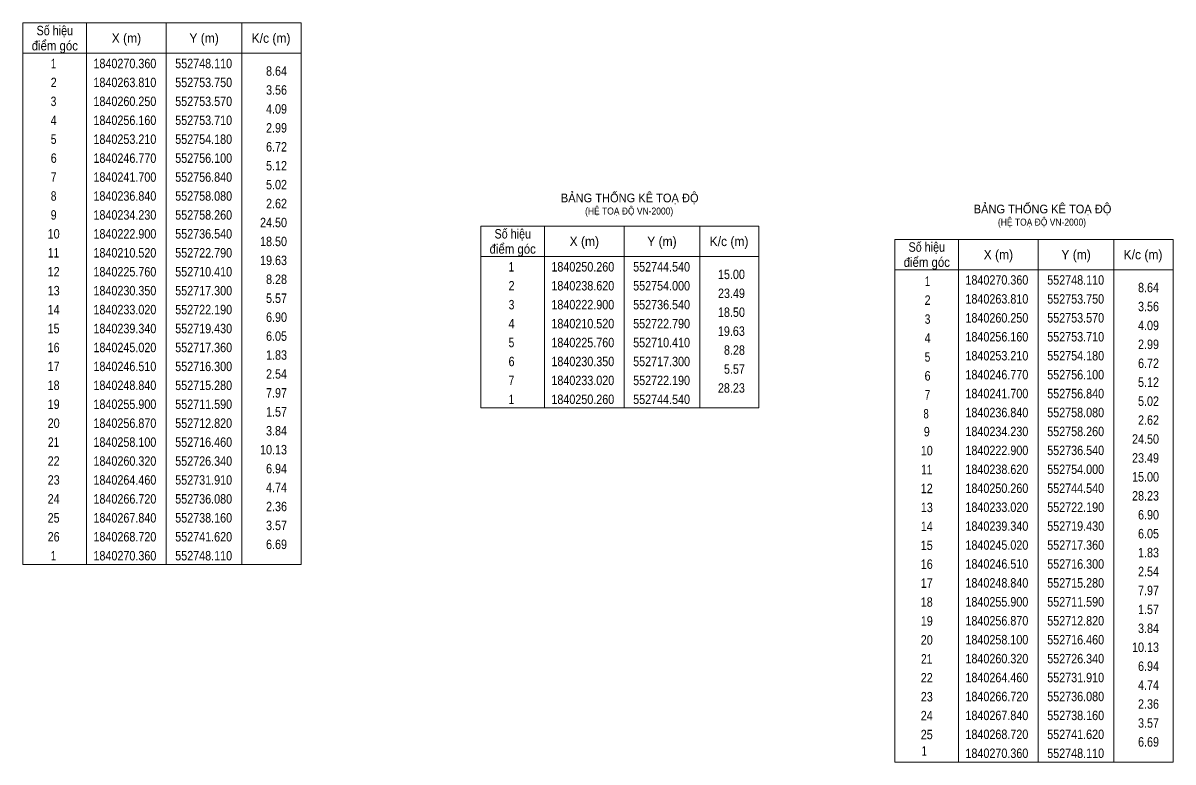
# Model space of a CAD drawing. Header units: metres. Extents: x 536594 to 552954, y 1836182 to 1840810.
# Drawn here: x 552802 to 552953.8, y 1840151.9 to 1840249.5 of the extents above; entities that cross this region are included whole.
import ezdxf
from ezdxf.enums import TextEntityAlignment as Align

# ---------------------------------------------------------------- set-up
doc = ezdxf.new("R2010")
doc.units = ezdxf.units.M
doc.header["$LTSCALE"] = 0.5
doc.layers.add('1', color=7, linetype='Continuous', lineweight=13)
doc.layers.add('63', color=7, linetype='Continuous', lineweight=13)

msp = doc.modelspace()

# ---------------------------------------------------------------- linework, layer by layer
at = {"layer": '63'}
for p, q in [((552810.37, 1840249.46), (552810.37, 1840177.96)), ((552820.87, 1840249.46), (552820.87, 1840177.96)), ((552830.87, 1840249.46), (552830.87, 1840177.96)), ((552801.97, 1840245.46), (552838.67, 1840245.46)), ((552870.82, 1840222.62), (552870.82, 1840198.62)), ((552881.32, 1840222.62), (552881.32, 1840198.62)), ((552891.32, 1840222.62), (552891.32, 1840198.62)), ((552925.48, 1840220.87), (552925.48, 1840151.87)), ((552935.98, 1840220.87), (552935.98, 1840151.87)), ((552945.98, 1840220.87), (552945.98, 1840151.87)), ((552862.42, 1840218.62), (552899.12, 1840218.62)), ((552917.08, 1840216.87), (552953.78, 1840216.87))]:
    msp.add_line(p, q, dxfattribs=at)
for points in [[(552801.97, 1840249.46), (552838.67, 1840249.46), (552838.67, 1840177.96), (552801.97, 1840177.96)], [(552862.42, 1840222.62), (552899.12, 1840222.62), (552899.12, 1840198.62), (552862.42, 1840198.62)], [(552917.08, 1840220.87), (552953.78, 1840220.87), (552953.78, 1840151.87), (552917.08, 1840151.87)]]:
    msp.add_lwpolyline(points, close=True, dxfattribs=at)

# ---------------------------------------------------------------- texts
at = {"layer": '1'}
for s, height, width, p in [('BẢNG THỐNG KÊ TOẠ ĐỘ ', 1.15, 0.95, (552872.97, 1840225.78)), ('BẢNG THỐNG KÊ TOẠ ĐỘ ', 1.15, 0.95, (552927.47, 1840224.32)), ('(HỆ TOẠ ĐỘ VN-2000)', 0.93, 0.9, (552876.17, 1840224.16)), ('(HỆ TOẠ ĐỘ VN-2000)', 0.93, 0.9, (552930.67, 1840222.7))]:
    msp.add_text(s, height=height, dxfattribs=dict(at, width=width)).set_placement(p)
at = {"layer": '63'}
for s, width, p in [('Số hiệu', 0.85, (552806.17, 1840247.84)), ('điểm góc', 0.9, (552806.17, 1840245.84)), ('X (m)', 0.95, (552815.62, 1840246.84)), ('Y (m)', 0.95, (552825.875, 1840246.84)), ('K/c (m)', 0.95, (552834.715, 1840246.84)), (' 1', 0.75, (552805.82, 1840243.49)), ('1840270.360', 0.85, (552815.42, 1840243.49)), ('552748.110', 0.85, (552825.82, 1840243.49)), (' 2', 0.85, (552805.825, 1840240.99)), ('1840263.810', 0.85, (552815.42, 1840240.99)), ('552753.750', 0.85, (552825.82, 1840240.99)), (' 3', 0.8, (552805.815, 1840238.49)), ('1840260.250', 0.85, (552815.42, 1840238.49)), ('552753.570', 0.85, (552825.82, 1840238.49)), (' 4', 0.85, (552805.82, 1840235.99)), ('1840256.160', 0.85, (552815.42, 1840235.99)), ('552753.710', 0.85, (552825.82, 1840235.99)), ('1840253.210', 0.85, (552815.42, 1840233.49)), ('552754.180', 0.85, (552825.82, 1840233.49)), (' 5', 0.8, (552805.825, 1840233.49)), (' 6', 0.85, (552805.825, 1840230.99)), ('1840246.770', 0.85, (552815.42, 1840230.99)), ('552756.100', 0.85, (552825.82, 1840230.99)), (' 7', 0.8, (552805.825, 1840228.49)), ('1840241.700', 0.85, (552815.42, 1840228.49)), ('552756.840', 0.85, (552825.82, 1840228.49)), (' 8', 0.8, (552805.825, 1840225.99)), ('1840236.840', 0.85, (552815.42, 1840225.99)), ('552758.080', 0.85, (552825.82, 1840225.99)), (' 9', 0.85, (552805.82, 1840223.49)), ('1840234.230', 0.85, (552815.42, 1840223.49)), ('552758.260', 0.85, (552825.82, 1840223.49)), (' 10', 0.85, (552805.82, 1840220.99)), ('1840222.900', 0.85, (552815.42, 1840220.99)), ('552736.540', 0.85, (552825.82, 1840220.99)), ('Số hiệu', 0.85, (552866.625, 1840221)), ('X (m)', 0.95, (552876.07, 1840220)), ('Y (m)', 0.95, (552886.315, 1840220)), ('K/c (m)', 0.95, (552895.175, 1840220)), (' 11', 0.8, (552805.82, 1840218.49)), ('1840210.520', 0.85, (552815.42, 1840218.49)), ('552722.790', 0.85, (552825.82, 1840218.49)), ('điểm góc', 0.9, (552866.615, 1840219)), ('Số hiệu', 0.85, (552921.28, 1840219.25)), ('điểm góc', 0.9, (552921.28, 1840217.25)), ('X (m)', 0.95, (552930.73, 1840218.25)), ('Y (m)', 0.95, (552940.985, 1840218.25)), ('K/c (m)', 0.95, (552949.825, 1840218.25)), (' 12', 0.85, (552805.815, 1840215.99)), ('1840225.760', 0.85, (552815.42, 1840215.99)), ('552710.410', 0.85, (552825.82, 1840215.99)), (' 1', 0.75, (552866.265, 1840216.64)), ('1840250.260', 0.85, (552875.87, 1840216.64)), ('552744.540', 0.85, (552886.27, 1840216.64)), (' 2', 0.85, (552866.265, 1840214.14)), ('1840238.620', 0.85, (552875.87, 1840214.14)), ('552754.000', 0.85, (552886.27, 1840214.14)), (' 1', 0.75, (552921.19, 1840214.74)), ('1840270.360', 0.85, (552930.53, 1840214.9)), ('552748.110', 0.85, (552940.93, 1840214.9)), (' 13', 0.85, (552805.825, 1840213.49)), ('1840230.350', 0.85, (552815.42, 1840213.49)), ('552717.300', 0.85, (552825.82, 1840213.49)), (' 2', 0.85, (552921.185, 1840212.24)), ('1840263.810', 0.85, (552930.53, 1840212.4)), ('552753.750', 0.85, (552940.93, 1840212.4)), (' 14', 0.85, (552805.82, 1840210.99)), ('1840233.020', 0.85, (552815.42, 1840210.99)), ('552722.190', 0.85, (552825.82, 1840210.99)), (' 3', 0.8, (552866.275, 1840211.64)), ('1840222.900', 0.85, (552875.87, 1840211.64)), ('552736.540', 0.85, (552886.27, 1840211.64)), (' 3', 0.8, (552921.195, 1840209.74)), ('1840260.250', 0.85, (552930.53, 1840209.9)), ('552753.570', 0.85, (552940.93, 1840209.9)), (' 15', 0.85, (552805.815, 1840208.49)), ('1840239.340', 0.85, (552815.42, 1840208.49)), ('552719.430', 0.85, (552825.82, 1840208.49)), (' 4', 0.85, (552866.265, 1840209.14)), ('1840210.520', 0.85, (552875.87, 1840209.14)), ('552722.790', 0.85, (552886.27, 1840209.14)), (' 5', 0.8, (552866.265, 1840206.64)), ('1840225.760', 0.85, (552875.87, 1840206.64)), ('552710.410', 0.85, (552886.27, 1840206.64)), (' 4', 0.85, (552921.19, 1840207.24)), ('1840256.160', 0.85, (552930.53, 1840207.4)), ('552753.710', 0.85, (552940.93, 1840207.4)), (' 16', 0.85, (552805.815, 1840205.99)), ('1840245.020', 0.85, (552815.42, 1840205.99)), ('552717.360', 0.85, (552825.82, 1840205.99)), (' 5', 0.8, (552921.185, 1840204.74)), ('1840253.210', 0.85, (552930.53, 1840204.9)), ('552754.180', 0.85, (552940.93, 1840204.9)), (' 17', 0.85, (552805.815, 1840203.49)), ('1840246.510', 0.85, (552815.42, 1840203.49)), ('552716.300', 0.85, (552825.82, 1840203.49)), (' 6', 0.85, (552866.265, 1840204.14)), ('1840230.350', 0.85, (552875.87, 1840204.14)), ('552717.300', 0.85, (552886.27, 1840204.14)), (' 7', 0.8, (552866.265, 1840201.64)), ('1840233.020', 0.85, (552875.87, 1840201.64)), ('552722.190', 0.85, (552886.27, 1840201.64)), (' 6', 0.85, (552921.185, 1840202.24)), ('1840246.770', 0.85, (552930.53, 1840202.4)), ('552756.100', 0.85, (552940.93, 1840202.4)), (' 18', 0.85, (552805.815, 1840200.99)), ('1840248.840', 0.85, (552815.42, 1840200.99)), ('552715.280', 0.85, (552825.82, 1840200.99)), (' 1', 0.75, (552866.265, 1840199.14)), ('1840250.260', 0.85, (552875.87, 1840199.14)), ('552744.540', 0.85, (552886.27, 1840199.14)), (' 7', 0.8, (552921.185, 1840199.74)), ('1840241.700', 0.85, (552930.53, 1840199.9)), ('552756.840', 0.85, (552940.93, 1840199.9)), (' 19', 0.85, (552805.82, 1840198.49)), ('1840255.900', 0.85, (552815.42, 1840198.49)), ('552711.590', 0.85, (552825.82, 1840198.49)), ('8', 0.75, (552921.19, 1840197.24)), ('1840236.840', 0.85, (552930.53, 1840197.4)), ('552758.080', 0.85, (552940.93, 1840197.4)), (' 20', 0.85, (552805.82, 1840195.99)), ('1840256.870', 0.85, (552815.42, 1840195.99)), ('552712.820', 0.85, (552825.82, 1840195.99)), (' 9', 0.85, (552921.08, 1840194.87)), ('1840234.230', 0.85, (552930.53, 1840194.9)), ('552758.260', 0.85, (552940.93, 1840194.9)), (' 21', 0.8, (552805.82, 1840193.49)), ('1840258.100', 0.85, (552815.42, 1840193.49)), ('552716.460', 0.85, (552825.82, 1840193.49)), (' 22', 0.85, (552805.815, 1840190.99)), ('1840260.320', 0.85, (552815.42, 1840190.99)), ('552726.340', 0.85, (552825.82, 1840190.99)), (' 10', 0.85, (552921.08, 1840192.37)), ('1840222.900', 0.85, (552930.53, 1840192.4)), ('552736.540', 0.85, (552940.93, 1840192.4)), (' 11', 0.8, (552921.08, 1840189.87)), ('1840238.620', 0.85, (552930.53, 1840189.9)), ('552754.000', 0.85, (552940.93, 1840189.9)), (' 23', 0.85, (552805.825, 1840188.49)), ('1840264.460', 0.85, (552815.42, 1840188.49)), ('552731.910', 0.85, (552825.82, 1840188.49)), (' 12', 0.85, (552921.075, 1840187.37)), ('1840250.260', 0.85, (552930.53, 1840187.4)), ('552744.540', 0.85, (552940.93, 1840187.4)), (' 24', 0.85, (552805.82, 1840185.99)), ('1840266.720', 0.85, (552815.42, 1840185.99)), ('552736.080', 0.85, (552825.82, 1840185.99)), ('1840233.020', 0.85, (552930.53, 1840184.9)), ('552722.190', 0.85, (552940.93, 1840184.9)), (' 25', 0.85, (552805.815, 1840183.49)), ('1840267.840', 0.85, (552815.42, 1840183.49)), ('552738.160', 0.85, (552825.82, 1840183.49)), (' 13', 0.85, (552921.085, 1840184.87)), (' 14', 0.85, (552921.08, 1840182.37)), ('1840239.340', 0.85, (552930.53, 1840182.4)), ('552719.430', 0.85, (552940.93, 1840182.4)), (' 26', 0.85, (552805.815, 1840180.99)), ('1840268.720', 0.85, (552815.42, 1840180.99)), ('552741.620', 0.85, (552825.82, 1840180.99)), (' 15', 0.85, (552921.075, 1840179.87)), ('1840245.020', 0.85, (552930.53, 1840179.9)), ('552717.360', 0.85, (552940.93, 1840179.9)), (' 1', 0.75, (552805.82, 1840178.49)), ('1840270.360', 0.85, (552815.42, 1840178.49)), ('552748.110', 0.85, (552825.82, 1840178.49)), (' 16', 0.85, (552921.075, 1840177.37)), ('1840246.510', 0.85, (552930.53, 1840177.4)), ('552716.300', 0.85, (552940.93, 1840177.4)), (' 17', 0.85, (552921.075, 1840174.87)), ('1840248.840', 0.85, (552930.53, 1840174.9)), ('552715.280', 0.85, (552940.93, 1840174.9)), (' 18', 0.85, (552921.075, 1840172.37)), ('1840255.900', 0.85, (552930.53, 1840172.4)), ('552711.590', 0.85, (552940.93, 1840172.4)), (' 19', 0.85, (552921.08, 1840169.87)), ('1840256.870', 0.85, (552930.53, 1840169.9)), ('552712.820', 0.85, (552940.93, 1840169.9)), (' 20', 0.85, (552921.08, 1840167.37)), ('1840258.100', 0.85, (552930.53, 1840167.4)), ('552716.460', 0.85, (552940.93, 1840167.4)), (' 21', 0.8, (552921.08, 1840164.87)), ('1840260.320', 0.85, (552930.53, 1840164.9)), ('552726.340', 0.85, (552940.93, 1840164.9)), (' 22', 0.85, (552921.075, 1840162.37)), ('1840264.460', 0.85, (552930.53, 1840162.4)), ('552731.910', 0.85, (552940.93, 1840162.4)), (' 23', 0.85, (552921.085, 1840159.87)), ('1840266.720', 0.85, (552930.53, 1840159.9)), ('552736.080', 0.85, (552940.93, 1840159.9)), (' 24', 0.85, (552921.08, 1840157.37)), ('1840267.840', 0.85, (552930.53, 1840157.4)), ('552738.160', 0.85, (552940.93, 1840157.4)), (' 25', 0.85, (552921.075, 1840154.87)), ('1840268.720', 0.85, (552930.53, 1840154.9)), ('552741.620', 0.85, (552940.93, 1840154.9)), (' 1', 0.75, (552920.77, 1840152.7)), ('1840270.360', 0.85, (552930.53, 1840152.4)), ('552748.110', 0.85, (552940.93, 1840152.4))]:
    msp.add_text(s, height=1.25, dxfattribs=dict(at, width=width)).set_placement(p, align=Align.CENTER)
at = {"layer": '63', "width": 0.85}
for s, p in [('8.64', (552836.82, 1840242.49)), ('3.56', (552836.82, 1840239.99)), ('4.09', (552836.82, 1840237.49)), ('2.99', (552836.82, 1840234.99)), ('6.72', (552836.82, 1840232.49)), ('5.12', (552836.82, 1840229.99)), ('5.02', (552836.82, 1840227.49)), ('2.62', (552836.82, 1840224.99)), ('24.50', (552836.82, 1840222.49)), ('18.50', (552836.82, 1840219.99)), ('19.63', (552836.82, 1840217.49)), ('15.00', (552897.27, 1840215.64)), ('8.28', (552836.82, 1840214.99)), ('8.64', (552951.93, 1840213.9)), ('5.57', (552836.82, 1840212.49)), ('23.49', (552897.27, 1840213.14)), ('3.56', (552951.93, 1840211.4)), ('6.90', (552836.82, 1840209.99)), ('18.50', (552897.27, 1840210.64)), ('19.63', (552897.26, 1840208.14)), ('4.09', (552951.93, 1840208.9)), ('6.05', (552836.82, 1840207.49)), ('2.99', (552951.93, 1840206.4)), ('1.83', (552836.82, 1840204.99)), ('8.28', (552897.27, 1840205.64)), ('5.57', (552897.27, 1840203.14)), ('6.72', (552951.93, 1840203.9)), ('2.54', (552836.82, 1840202.49)), ('28.23', (552897.26, 1840200.64)), ('5.12', (552951.93, 1840201.4)), ('7.97', (552836.82, 1840199.99)), ('5.02', (552951.93, 1840198.9)), ('1.57', (552836.82, 1840197.49)), ('2.62', (552951.93, 1840196.4)), ('3.84', (552836.82, 1840194.99)), ('24.50', (552951.93, 1840193.9)), ('10.13', (552836.82, 1840192.49)), ('23.49', (552951.93, 1840191.4)), ('6.94', (552836.82, 1840189.99)), ('15.00', (552951.93, 1840188.9)), ('4.74', (552836.82, 1840187.49)), ('2.36', (552836.82, 1840184.99)), ('28.23', (552951.93, 1840186.4)), ('6.90', (552951.93, 1840183.9)), ('3.57', (552836.82, 1840182.49)), ('6.05', (552951.93, 1840181.4)), ('6.69', (552836.82, 1840179.99)), ('1.83', (552951.93, 1840178.9)), ('2.54', (552951.93, 1840176.4)), ('7.97', (552951.93, 1840173.9)), ('1.57', (552951.93, 1840171.4)), ('3.84', (552951.93, 1840168.9)), ('10.13', (552951.93, 1840166.4)), ('6.94', (552951.93, 1840163.9)), ('4.74', (552951.93, 1840161.4)), ('2.36', (552951.93, 1840158.9)), ('3.57', (552951.93, 1840156.4)), ('6.69', (552951.93, 1840153.9))]:
    msp.add_text(s, height=1.25, dxfattribs=at).set_placement(p, align=Align.RIGHT)

doc.saveas('drawing.dxf')
